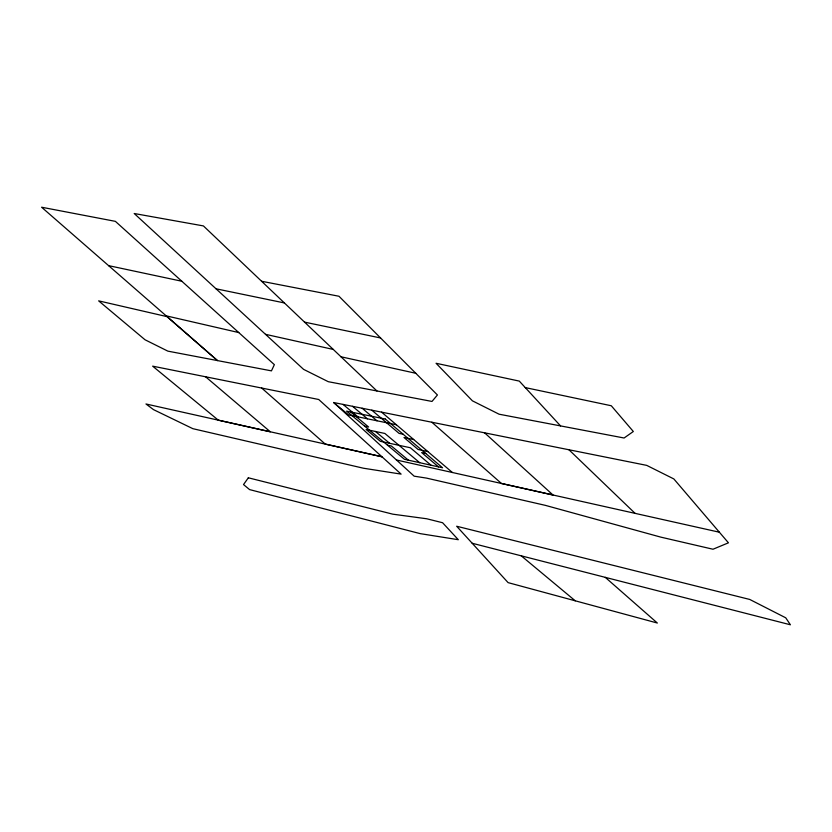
<?xml version="1.0" encoding="UTF-8"?>
<svg xmlns="http://www.w3.org/2000/svg" width="832" height="832" viewBox="0 0 832 832"><rect width="100%" height="100%" fill="white"/><g stroke="black" fill="none" stroke-linecap="round" stroke-linejoin="round"><path stroke-width="1.25" d="M261.56 281.258L338.978 296.254L437.424 394.982L431.995 401.44L328.266 381.69L303.586 369.366L134.212 213.512L203.414 225.919L376.906 390.946M205.618 376.802L270.317 431.787L218.275 420.15L152.641 366.153L318.718 399.495L401.107 474.115L363.48 468.229L192.858 428.678L153.504 409.625L145.964 403.978L381.961 456.768L325.291 444.101L261.695 388.055M216.018 288.798L284.367 302.931M396.375 424.767L348.608 414.939L333.653 402.522L646.724 465.379L673.847 478.941L728.437 542.818L713.003 549.234L660.795 537.129L545.355 505.357L426.462 478.098L414.159 476.174L333.642 402.511M304.512 322.119L380.557 337.958M364.655 426.171L368.618 427.003L350.574 411.944M403.166 434.252L399.069 433.389L371.81 410.186M525.221 387.587L611.281 405.756L633.329 431.506L624.094 438.006L499.075 414.201L472.43 400.847L436.072 363.272L519.293 381.098L560.539 425.901M413.691 439.546L403.988 437.497L418.111 449.488L427.773 451.568M108.597 265.637L181.844 281.247M387.462 445.151L391.404 446.004L408.387 460.179M425.755 453.471L421.668 452.577L438.516 466.877M340.943 356.772L415.782 373.277M265.481 334.318L333.237 349.43M396.458 459.992L719.399 532.22M166.171 315.838L217.485 360.599L167.086 316.649L98.644 300.862L145.038 339.778L167.856 351.135L271.45 370.864L274.362 364.655L115.388 221.354L41.6 207.22L166.171 315.838L238.784 332.571M472.17 543.254L790.4 624.78L785.73 617.802L749.726 599.446L456.664 526.24L508.102 582.629L657.342 623.033L605.28 577.356M521.248 555.838L575.245 600.808M343.054 404.404L357.978 416.874M375.45 431.465L389.678 443.342M352.539 406.318L367.432 418.818M419.692 462.686L384.873 433.462L366.122 429.499L380.38 441.334L410.353 447.751L431.007 465.202M362.128 408.242L376.99 420.784M381.586 412.152L452.39 472.514M431.839 422.23L501.436 483.475L552.999 494.998L484.588 432.817M568.942 449.758L635.066 513.354M248.342 477.797L243.526 484.567L249.59 489.601L420.264 533.645L458.307 539.708L442.593 522.735L426.764 518.773L392.881 514.186L248.342 477.797M385.268 419.026L346.59 411.133L404.466 459.306L442.572 467.782L385.268 419.026"/></g></svg>
